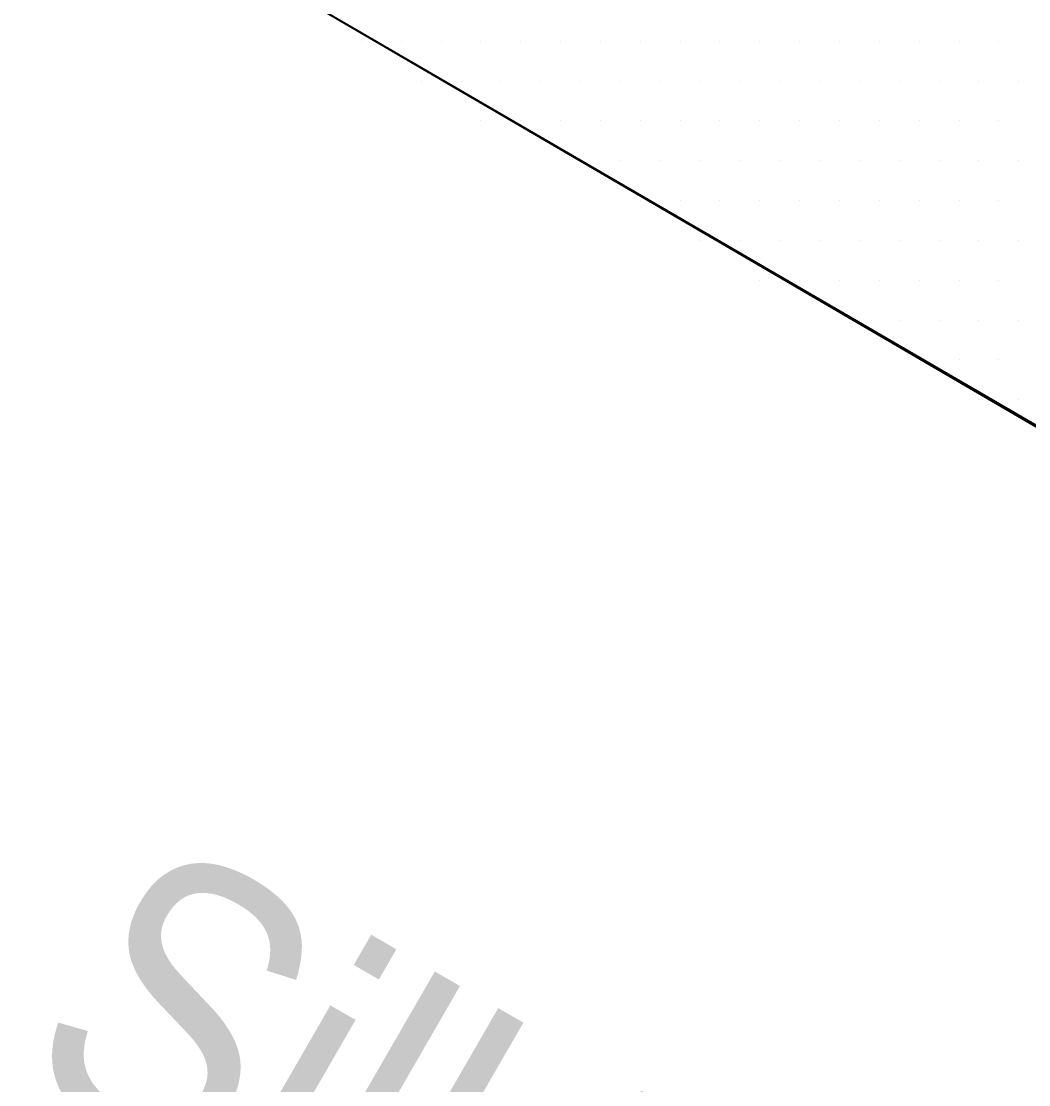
# Model space of a CAD drawing. Header units: inches. Extents: x -20.7 to 76.3, y -55.2 to 19.1.
# Drawn here: x 2.989 to 3.463, y 6.377 to 6.878 of the extents above; entities that cross this region are included whole.
import ezdxf

# ---------------------------------------------------------------- set-up
doc = ezdxf.new("R2010")
doc.units = ezdxf.units.IN
doc.header["$MEASUREMENT"] = 0
for name, color, linetype, lineweight in [('.ATI-HATCH', 7, 'Continuous', 0), ('G-ANNO-TTLB', 7, 'Continuous', 0), ('TYVEK', 7, 'Continuous', 0)]:
    doc.layers.add(name, color=color, linetype=linetype, lineweight=lineweight)

# ---------------------------------------------------------------- blocks, each defined once
blk = doc.blocks.new('Block_687')
at = {"layer": '.ATI-HATCH', "color": 8, "lineweight": 0, "true_color": 0x808080}
for p, q in [((3.14916, 6.86864), (3.14916, 6.86864)), ((3.16791, 6.86864), (3.16791, 6.86864)), ((3.18667, 6.86864), (3.18667, 6.86864)), ((3.20542, 6.86864), (3.20542, 6.86864)), ((3.22418, 6.86864), (3.22418, 6.86864)), ((3.24294, 6.86864), (3.24294, 6.86864)), ((3.26169, 6.86864), (3.26169, 6.86864)), ((3.28045, 6.86864), (3.28045, 6.86864)), ((3.2992, 6.86864), (3.2992, 6.86864)), ((3.31796, 6.86864), (3.31796, 6.86864)), ((3.33671, 6.86864), (3.33671, 6.86864)), ((3.35547, 6.86864), (3.35547, 6.86864)), ((3.37422, 6.86864), (3.37422, 6.86864)), ((3.39298, 6.86864), (3.39298, 6.86864)), ((3.41174, 6.86864), (3.41174, 6.86864)), ((3.43049, 6.86864), (3.43049, 6.86864)), ((3.44925, 6.86864), (3.44925, 6.86864)), ((3.17729, 6.84988), (3.17729, 6.84988)), ((3.19605, 6.84988), (3.19605, 6.84988)), ((3.2148, 6.84988), (3.2148, 6.84988)), ((3.23356, 6.84988), (3.23356, 6.84988)), ((3.25231, 6.84988), (3.25231, 6.84988)), ((3.27107, 6.84988), (3.27107, 6.84988)), ((3.28982, 6.84988), (3.28982, 6.84988)), ((3.30858, 6.84988), (3.30858, 6.84988)), ((3.32734, 6.84988), (3.32734, 6.84988)), ((3.34609, 6.84988), (3.34609, 6.84988)), ((3.36485, 6.84988), (3.36485, 6.84988)), ((3.3836, 6.84988), (3.3836, 6.84988)), ((3.40236, 6.84988), (3.40236, 6.84988)), ((3.42111, 6.84988), (3.42111, 6.84988)), ((3.43987, 6.84988), (3.43987, 6.84988)), ((3.45863, 6.84988), (3.45863, 6.84988)), ((3.20542, 6.83113), (3.20542, 6.83113)), ((3.22418, 6.83113), (3.22418, 6.83113)), ((3.24294, 6.83113), (3.24294, 6.83113)), ((3.26169, 6.83113), (3.26169, 6.83113)), ((3.28045, 6.83113), (3.28045, 6.83113)), ((3.2992, 6.83113), (3.2992, 6.83113)), ((3.31796, 6.83113), (3.31796, 6.83113)), ((3.33671, 6.83113), (3.33671, 6.83113)), ((3.35547, 6.83113), (3.35547, 6.83113)), ((3.37422, 6.83113), (3.37422, 6.83113)), ((3.39298, 6.83113), (3.39298, 6.83113)), ((3.41174, 6.83113), (3.41174, 6.83113)), ((3.43049, 6.83113), (3.43049, 6.83113)), ((3.44925, 6.83113), (3.44925, 6.83113)), ((3.25231, 6.81237), (3.25231, 6.81237)), ((3.27107, 6.81237), (3.27107, 6.81237)), ((3.28982, 6.81237), (3.28982, 6.81237)), ((3.30858, 6.81237), (3.30858, 6.81237)), ((3.32734, 6.81237), (3.32734, 6.81237)), ((3.34609, 6.81237), (3.34609, 6.81237)), ((3.36485, 6.81237), (3.36485, 6.81237)), ((3.3836, 6.81237), (3.3836, 6.81237)), ((3.40236, 6.81237), (3.40236, 6.81237)), ((3.42111, 6.81237), (3.42111, 6.81237)), ((3.43987, 6.81237), (3.43987, 6.81237)), ((3.45863, 6.81237), (3.45863, 6.81237)), ((3.28045, 6.79362), (3.28045, 6.79362)), ((3.2992, 6.79362), (3.2992, 6.79362)), ((3.31796, 6.79362), (3.31796, 6.79362)), ((3.33671, 6.79362), (3.33671, 6.79362)), ((3.35547, 6.79362), (3.35547, 6.79362)), ((3.37422, 6.79362), (3.37422, 6.79362)), ((3.39298, 6.79362), (3.39298, 6.79362)), ((3.41174, 6.79362), (3.41174, 6.79362)), ((3.43049, 6.79362), (3.43049, 6.79362)), ((3.44925, 6.79362), (3.44925, 6.79362)), ((3.30858, 6.77486), (3.30858, 6.77486)), ((3.32734, 6.77486), (3.32734, 6.77486)), ((3.34609, 6.77486), (3.34609, 6.77486)), ((3.36485, 6.77486), (3.36485, 6.77486)), ((3.3836, 6.77486), (3.3836, 6.77486)), ((3.40236, 6.77486), (3.40236, 6.77486)), ((3.42111, 6.77486), (3.42111, 6.77486)), ((3.43987, 6.77486), (3.43987, 6.77486)), ((3.45863, 6.77486), (3.45863, 6.77486)), ((3.33671, 6.7561), (3.33671, 6.7561)), ((3.35547, 6.7561), (3.35547, 6.7561)), ((3.37422, 6.7561), (3.37422, 6.7561)), ((3.39298, 6.7561), (3.39298, 6.7561)), ((3.41174, 6.7561), (3.41174, 6.7561)), ((3.43049, 6.7561), (3.43049, 6.7561)), ((3.44925, 6.7561), (3.44925, 6.7561)), ((3.3836, 6.73735), (3.3836, 6.73735)), ((3.40236, 6.73735), (3.40236, 6.73735)), ((3.42111, 6.73735), (3.42111, 6.73735)), ((3.43987, 6.73735), (3.43987, 6.73735)), ((3.45863, 6.73735), (3.45863, 6.73735)), ((3.41174, 6.71859), (3.41174, 6.71859)), ((3.43049, 6.71859), (3.43049, 6.71859)), ((3.44925, 6.71859), (3.44925, 6.71859)), ((3.43987, 6.69984), (3.43987, 6.69984)), ((3.45863, 6.69984), (3.45863, 6.69984))]:
    blk.add_line(p, q, dxfattribs=at)
at = {"layer": '.ATI-HATCH'}
blk.add_lwpolyline([(3.4404, 7.19747), (5.43137, 6.0354), (5.00309, 5.79063), (3.01001, 6.95347)], close=True, dxfattribs=at)

msp = doc.modelspace()

# ---------------------------------------------------------------- hatches: boundary and pattern name
at = {"layer": 'G-ANNO-TTLB', "true_color": 0xff00ff, "transparency": 33554687}
h = msp.add_hatch(color=6, dxfattribs=at)
edge = h.paths.add_edge_path()
edge.add_spline(control_points=[(20.03424, -15.13455), (20.03424, -15.13455), (-20.6658, -15.13455), (-20.6658, -15.13455), (-20.6658, -15.13455), (-20.6658, 19.00075), (-20.6658, 19.00075), (-20.6658, 19.00075), (20.03424, 19.00075), (20.03424, 19.00075), (20.03424, 19.00075), (20.03424, -15.13455), (20.03424, -15.13455)], knot_values=[0, 0, 0, 0, 1, 1, 1, 2, 2, 2, 3, 3, 3, 4, 4, 4, 4], degree=3, periodic=0)
edge = h.paths.add_edge_path()
edge.add_spline(control_points=[(-20.54076, 18.87571), (-20.54076, 18.87571), (-20.54076, -15.00951), (-20.54076, -15.00951), (-20.54076, -15.00951), (19.9092, -15.00951), (19.9092, -15.00951), (19.9092, -15.00951), (19.9092, 18.87571), (19.9092, 18.87571), (19.9092, 18.87571), (-20.54076, 18.87571), (-20.54076, 18.87571)], knot_values=[0, 0, 0, 0, 1, 1, 1, 2, 2, 2, 3, 3, 3, 4, 4, 4, 4], degree=3, periodic=0)
edge.add_line((-20.54076, 18.87571), (-20.54076, 18.87571))

# ---------------------------------------------------------------- linework, layer by layer
at = {"layer": 'G-ANNO-TTLB'}
for points in [[(20.03424, -15.13455), (20.03424, -15.13455), (-20.6658, -15.13455), (-20.6658, -15.13455), (-20.6658, -15.13455), (-20.6658, 19.00075), (-20.6658, 19.00075), (-20.6658, 19.00075), (20.03424, 19.00075), (20.03424, 19.00075), (20.03424, 19.00075), (20.03424, -15.13455), (20.03424, -15.13455)], [(-20.54076, 18.87571), (-20.54076, 18.87571), (-20.54076, -15.00951), (-20.54076, -15.00951), (-20.54076, -15.00951), (19.9092, -15.00951), (19.9092, -15.00951), (19.9092, -15.00951), (19.9092, 18.87571), (19.9092, 18.87571), (19.9092, 18.87571), (-20.54076, 18.87571), (-20.54076, 18.87571)]]:
    msp.add_open_spline(points, degree=3, knots=[0, 0, 0, 0, 1, 1, 1, 2, 2, 2, 3, 3, 3, 4, 4, 4, 4], dxfattribs=at)
at = {"layer": 'TYVEK', "color": 4, "lineweight": 25, "true_color": 0x00ffff}
msp.add_lwpolyline([(3.43828, 7.19824), (5.45717, 6.02423), (5.0289, 5.77946), (3.01001, 6.95347)], close=True, dxfattribs=at)

# ---------------------------------------------------------------- block references
at = {"layer": '.ATI-HATCH'}
msp.add_blockref('Block_687', (0, 0), dxfattribs=at)

# ---------------------------------------------------------------- texts
at = {"layer": 'TYVEK', "insert": (2.96394, 6.34709), "char_height": 0.2, "attachment_point": 7, "rotation": 330.0001}
msp.add_mtext('\\C1;\\c255;\\FArial Narrow|b0|i0|c1;\\H0.134569;\\W1.007294;Sill length +12"', dxfattribs=at)

doc.saveas('drawing.dxf')
